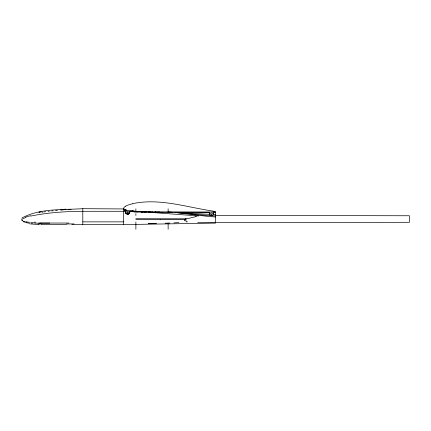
<?xml version="1.0" encoding="UTF-8"?>
<svg xmlns="http://www.w3.org/2000/svg" width="431" height="431" viewBox="0 0 431 431"><rect width="100%" height="100%" fill="white"/><g stroke="black" fill="none" stroke-linecap="round" stroke-linejoin="round"><path stroke-width="0.65" d="M125.674 211.998L125.669 212.036A2.085 2.058 27.6 0 1 125.83 211.292L123.627 211.282M123.627 208.27L123.896 207.704A5.431 5.431 0 0 1 124.812 206.794L125.227 206.497A10.258 10.258 0 0 1 125.663 206.223M21.911 218.307L22.116 218.032M22.358 217.763C40.433 208.125 62.926 210.032 82.795 208.685L124.295 208.943A0.948 0.948 0 0 0 124.511 209.267L125.082 209.611M22.687 218.856L25.973 217.364M185.082 219.298L195.545 216.674M185.098 219.287L185.928 218.921A11.858 11.448 -22 0 1 186.273 218.813L135.878 218.722L135.878 219.336L160.127 219.336M187.253 221.911L186.763 222.008M132.753 203.637C159.556 197.904 186.601 207.236 212.925 211.077M30.741 216.087C47.836 212.526 65.372 211.454 82.795 211.282M196.563 216.459L196.25 216.529M195.927 216.599L195.642 216.658M38.957 212.144L41.09 211.772M39.065 212.742L40.126 212.558M41.834 212.273L43.122 212.079M44.409 211.885L45.697 211.691M48.1 211.384L49.301 211.233M51.763 210.953L53.024 210.818M55.551 210.554L57.522 210.387M127.867 214.121L127.711 214.126A2.036 2.02 -5.9 0 0 129.295 213.361A2.074 2.047 -13.6 0 0 129.618 211.362L129.93 211.379L129.612 211.335A2.042 2.042 0 0 1 128.729 213.857A2.042 2.042 0 0 1 126.105 213.345A2.042 2.042 0 0 1 126.235 210.678L126.03 210.614M60.76 209.504L66.169 209.154M60.803 210.112L63.206 209.956M178.833 222.611L173.887 222.865M68.039 209.676L71.093 209.531M169.911 223.037L165.116 223.215M156.62 223.473L154.966 223.517M153.161 223.544L155.354 223.506L148.636 223.506M153.894 223.538L148.232 223.619M66.304 223.991L74.078 223.904M66.309 224.599L41.231 224.626M209.18 212.014L215.5 211.907L215.5 212.515L213.092 212.553A2.042 2.042 0 0 1 212.79 215.231A2.042 2.042 0 0 1 210.102 215.279A2.042 2.042 0 0 1 209.698 212.623M215.5 215.974L208.771 215.581M209.25 212.623L209.1 212.628M69.014 223.042L39.625 223.048M71.788 224.54L134.111 224.416L215.5 223.113L215.5 212.769M208.873 212.014L159.448 211.853M208.652 212.628L209.046 212.628M208.502 212.628L206.314 212.634M197.716 222.687L409.45 222.294L409.45 215.759L215.193 215.398M82.795 211.292L123.627 211.292M160.219 219.336L185.066 219.309L184.57 220.252M82.795 221.863L123.627 221.863M49.721 223.113L35.024 223.113L35.024 221.852M205.054 212.634L206.433 212.634M170.31 212.51L185.944 212.558M204.585 212.634L205.199 212.634M170.595 212.515L162.665 212.483M184.689 212.553L192.716 212.585M200.032 212.618L204.736 212.634M191.547 212.58L200.787 212.618M160.989 212.472L162.799 212.483M158.005 211.842L159.556 211.853M158.974 212.461L161.259 212.472M157.945 212.451L159.184 212.461M156.959 211.831L158.247 211.842M155.656 211.82L157.04 211.831M156.372 212.44L158.247 212.456M155.44 212.435L156.485 212.44M154.971 211.815L155.86 211.826M155.279 211.82L152.008 211.783M154.664 212.424L155.699 212.435M153.544 212.413L154.804 212.424M215.5 216.992L208.195 216.427M152.908 212.408L153.748 212.413M152.208 212.397L153.172 212.408M150.694 211.766L152.38 211.788M151.647 212.391L152.278 212.397M151.987 212.397L150.737 212.381M149.88 211.756L150.877 211.766M149.589 211.75L150.144 211.756M149.735 212.364L151.017 212.381M149.525 212.359L149.956 212.364M127.678 214.126L127.641 214.126A2.036 2.026 8.7 0 1 126.084 213.318A2.053 2.036 18.7 0 1 125.669 212.084L125.674 212.171A2.047 2.036 8.5 0 0 127.533 214.137L127.619 214.126M149.702 211.75L148.485 211.729M149.627 212.364L148.07 212.338M148.539 212.343L148.857 212.348M147.935 211.723L148.593 211.734M146.734 211.696L148.189 211.723M148.232 212.338L145.969 212.294M146.863 211.702L144.794 211.653M145.732 211.675L146.087 211.686M146.131 212.3L145.317 212.278M145.376 211.669L138.863 211.454M145.489 212.284L144.099 212.251M144.73 212.267L145.188 212.278M143.598 211.621L143.954 211.632M142.37 212.197L144.283 212.251M213.372 214.476L215.5 214.563M41.247 224.012L38.073 223.904M142.467 211.589L142.995 211.605M142.785 212.214L143.124 212.224M141.988 212.187L142.559 212.203M142.176 212.192L141.233 212.16M141.61 212.176L142.031 212.187M141.422 212.171L138.162 212.036M140.678 211.529L140.991 211.54M139.703 211.492L140.113 211.508M209.477 214.358L175.385 212.526L207.694 216.367M39.086 224.556L29.879 223.904M139.428 211.481L136.228 211.319M137.909 212.025L137.457 212.004M35.116 222.886L34.184 222.838M137.494 212.004L136.756 211.966M136.611 211.346L135.932 211.303M136.837 211.971L136.444 211.95M136.347 211.944L135.361 211.88M136.099 211.314L134.283 211.195M33.731 222.811L30.741 222.601M175.385 212.526L208.292 215.532M150.322 212.37L198.75 215.974M135.63 211.901L134.752 211.842M135.35 211.265L133.933 211.168M135.199 211.869L134.504 211.826M134.704 211.836L134.149 211.799M134.165 211.185L133.508 211.131M134.3 211.81L133.658 211.761M134.106 211.793L133.324 211.734M133.82 211.158L132.85 211.077M133.551 211.75L132.743 211.686M168.133 211.923L172.249 212.267M132.856 211.691L132.495 211.659M132.92 211.082L132.166 211.018M132.678 211.68L131.929 211.61M32.406 223.554L31.56 223.473M132.263 211.023L131.961 210.996M132.118 211.626L131.164 211.529M131.838 210.985L131.547 210.953M131.714 210.969L130.604 210.845M131.557 211.573L130.512 211.454M130.658 210.856L128.934 210.619A37.438 37.438 0 0 1 127.905 210.441L126.833 210.209M130.254 211.422L129.85 211.368M215.403 211.524L213.291 211.152M26.232 222.035L24.901 221.755M25.935 222.59L26.517 222.725A38.962 38.962 0 0 0 29.572 223.242M24.664 221.696L23.301 221.243M186.989 221.356L186.111 221.081M25.133 222.374L24.648 222.218M125.636 210.479L125.9 210.57L124.812 210.161A1.918 0.927 12.1 0 1 124.349 209.967M24.001 221.976L23.446 221.717M23.01 221.108L22.256 220.5M124.252 209.849L124.392 209.945A3.47 0.738 9.5 0 1 124.327 209.945L124.08 209.698M213.173 212.677L213.334 213.016M22.164 220.166L22.164 220.236A1.072 0.83 -10.4 0 0 22.256 220.494M168.133 208.82L168.133 212.111M168.133 223.306L168.133 229.233M135.878 208.82L135.878 211.454M135.878 213.657L135.878 215.462M135.878 221.954L135.878 229.233M123.627 208.679L123.627 224.476M82.795 208.679L82.795 224.476M21.55 219.46L21.55 220.225M125.61 206.12A27.428 27.428 0 0 1 132.775 203.755M29.626 222.283A38.86 28.742 -3.8 0 1 26.296 221.857M25.774 217.035A38.898 26.232 -4.3 0 1 30.612 215.759M22.159 219.6A1.207 0.717 -13.7 0 1 22.191 219.422M209.197 213.587A1.557 0.835 75.5 0 1 209.38 212.984M209.396 214.385A1.358 0.932 71.8 0 1 209.299 213.69M186.133 220.984A4.676 4.552 -23.6 0 1 184.533 220.3M124.731 210.069A1.74 1.74 0 0 1 123.535 208.696M126.833 210.215A13.366 13.366 0 0 1 125.082 209.606M125.556 213.501A15.123 0.479 69.6 0 1 125.496 213.334M125.416 210.398A9.649 1.223 40 0 1 125.227 210.188M124.898 210.064A1.918 0.787 15.2 0 1 124.537 209.897M126.067 209.967A6.519 1.713 17.3 0 1 125.674 209.822M133.05 211.018A7.645 0.533 4.1 0 1 132.522 210.969M133.346 211.071A11.168 1.121 3.6 0 1 133.028 211.045M133.163 211.152A11.163 1.212 3.5 0 1 132.818 211.125M132.592 211.136A7.639 0.69 3.8 0 1 131.934 211.077M129.742 211.863A2.085 2.063 -17.2 0 1 129.753 212.057A2.058 2.036 -17.9 0 1 128.794 213.814A2.036 2.026 2.2 0 1 127.872 214.115M124.564 210.005A3.475 0.706 10.5 0 1 124.467 209.951M124.651 210.737A6.519 2.909 14.2 0 1 124.43 210.635M124.457 210.84A15.128 0.614 66.1 0 1 124.532 210.991M125.992 211.142A1.913 1.519 -76.4 0 1 126.116 210.937M213.108 213.458A1.579 0.593 -84.6 0 1 213.119 214.293M127.301 212.795A0.819 0.819 0 0 0 128.53 212.084A0.819 0.819 0 0 0 127.301 211.379A0.819 0.819 0 0 0 127.301 212.795M211.007 214.428A0.819 0.819 0 0 0 212.235 213.717A0.819 0.819 0 0 0 211.007 213.011A0.819 0.819 0 0 0 211.007 214.428"/></g></svg>
